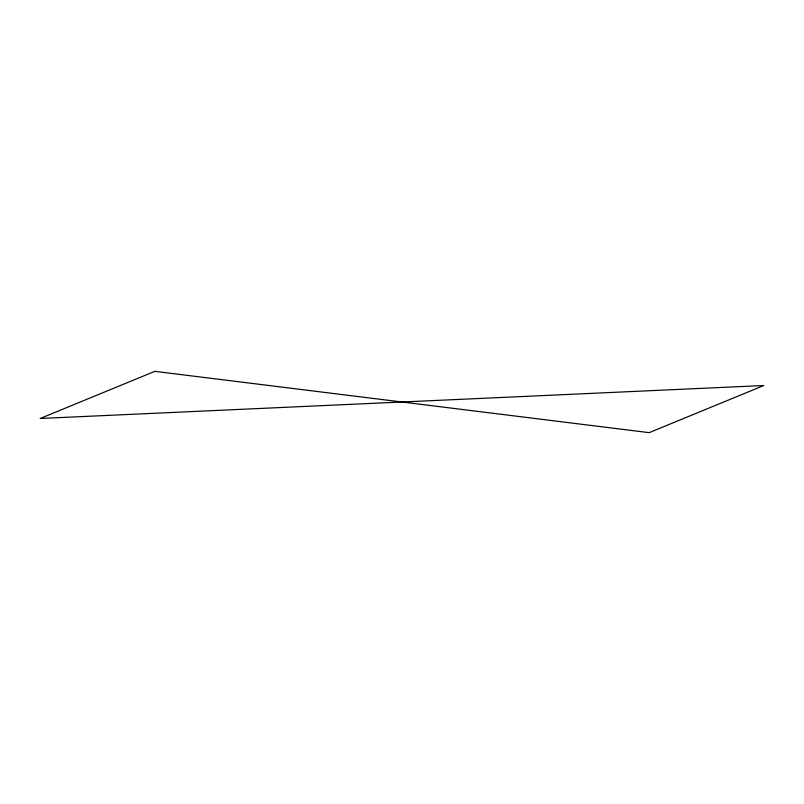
<?xml version="1.0" encoding="UTF-8"?>
<svg xmlns="http://www.w3.org/2000/svg" width="804" height="804" viewBox="0 0 804 804"><rect width="100%" height="100%" fill="white"/><g stroke="black" fill="none" stroke-linecap="round" stroke-linejoin="round"><path stroke-width="1.21" d="M154.83 371.347L40.2 418.482L763.8 385.518L649.17 432.652L154.83 371.347"/></g></svg>
